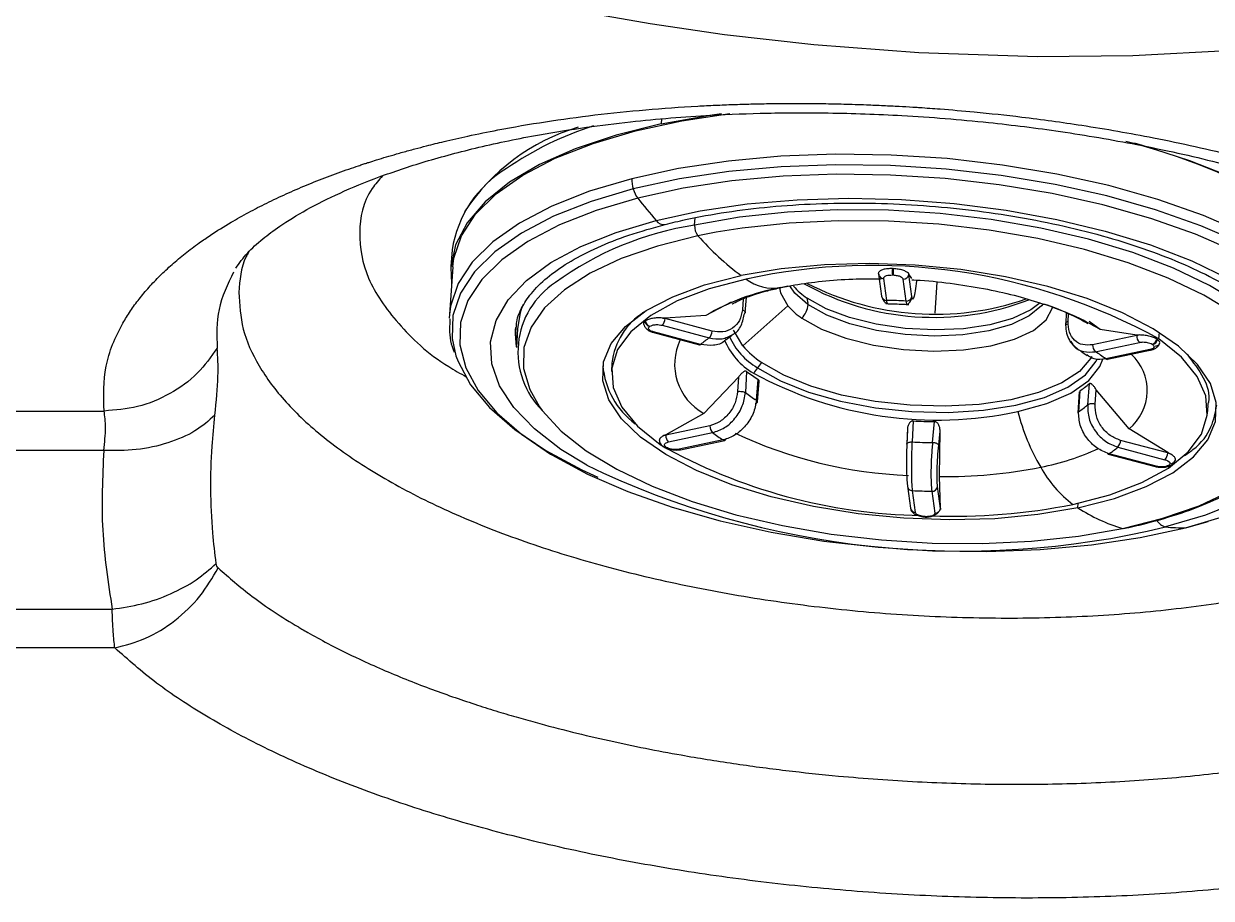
# Model space of a CAD drawing. Extents: x 943 to 1030, y 781 to 934.
# Drawn here: x 986.747 to 989.294, y 876.681 to 878.555 of the extents above; entities that cross this region are included whole.
import ezdxf

# ---------------------------------------------------------------- set-up
doc = ezdxf.new("R2010")
doc.units = 0
doc.header["$MEASUREMENT"] = 0
doc.layers.add('1', color=4, linetype='Continuous')

# ---------------------------------------------------------------- blocks, each defined once
blk = doc.blocks.new('AIRA')
at = {"layer": '1', "color": 3, "linetype": 'Continuous', "lineweight": 25}
for p, q in [((44.9373, 75.1858), (44.9366, 75.1751)), ((45.0086, 74.958), (45.0095, 74.9735)), ((45.0549, 74.9428), (45.0157, 74.9351)), ((44.4885, 74.9048), (44.486, 74.869)), ((44.49, 74.8687), (44.4827, 74.7662)), ((45.4032, 74.8545), (45.4034, 74.857)), ((45.4327, 74.8647), (45.4347, 74.8647)), ((45.4032, 74.8528), (45.4096, 74.8059)), ((45.4205, 74.7967), (45.4142, 74.8437)), ((45.4327, 74.8511), (45.4347, 74.8511)), ((45.4554, 74.8422), (45.4618, 74.7952)), ((45.468, 74.8529), (45.467, 74.8548)), ((45.467, 74.8548), (45.4679, 74.8522)), ((45.4679, 74.8522), (45.468, 74.8529)), ((45.4743, 74.8053), (45.4679, 74.8522)), ((45.4747, 74.8436), (45.468, 74.8529)), ((45.5247, 74.7692), (45.5288, 74.836)), ((45.2086, 74.8271), (45.1925, 74.8239)), ((45.1942, 74.8242), (45.209, 74.8271)), ((45.0869, 74.7928), (45.0328, 74.7642)), ((45.113, 74.8001), (45.111, 74.7762)), ((45.2083, 74.7852), (45.1119, 74.699)), ((45.1172, 74.7709), (45.1199, 74.8028)), ((44.4827, 74.7662), (44.4824, 74.7587)), ((44.6344, 74.7703), (44.6286, 74.7362)), ((44.9453, 74.7584), (44.9396, 74.7589)), ((44.9396, 74.7589), (44.9452, 74.7577)), ((44.9452, 74.7577), (44.9453, 74.7584)), ((45.0461, 74.7307), (44.9452, 74.7577)), ((45.0328, 74.7642), (44.9453, 74.7584)), ((45.8057, 74.7703), (45.8045, 74.7474)), ((45.8096, 74.7513), (45.8105, 74.7681)), ((44.6245, 74.7339), (44.6249, 74.7385)), ((44.6286, 74.7362), (44.6265, 74.6958)), ((44.9021, 74.752), (44.9031, 74.7527)), ((44.9119, 74.7404), (44.9128, 74.7411)), ((45.0215, 74.7021), (44.9206, 74.729)), ((44.9392, 74.7432), (45.0401, 74.7162)), ((45.8786, 74.734), (45.8547, 74.7511)), ((45.9568, 74.7223), (45.8786, 74.734)), ((44.9183, 74.7284), (45.0192, 74.7014)), ((45.9568, 74.7216), (45.8622, 74.7016)), ((45.8679, 74.6867), (45.9625, 74.7067)), ((45.9621, 74.7225), (45.9568, 74.7223)), ((45.9568, 74.7216), (45.9621, 74.7225)), ((45.9568, 74.7223), (45.9568, 74.7216)), ((46, 74.7136), (46.0011, 74.7128)), ((46.0044, 74.7139), (46.0055, 74.7277)), ((45.8223, 74.6992), (45.8308, 74.6922)), ((45.9851, 74.6911), (45.8906, 74.6711)), ((45.8938, 74.6703), (45.9883, 74.6903)), ((45.9897, 74.7028), (45.9908, 74.702)), ((44.8311, 74.662), (44.8301, 74.6442)), ((45.1025, 74.6322), (45.0282, 74.5541)), ((45.1025, 74.6322), (45.1008, 74.6013)), ((45.12, 74.6445), (45.1174, 74.599)), ((45.1413, 74.5826), (45.1452, 74.6271)), ((45.1433, 74.579), (45.1472, 74.6232)), ((45.8345, 74.6025), (45.8319, 74.5579)), ((45.8516, 74.5728), (45.8553, 74.6183)), ((45.8676, 74.574), (45.8701, 74.6048)), ((45.9405, 74.5216), (45.8701, 74.6048)), ((45.8331, 74.6007), (45.8306, 74.5556)), ((43.3996, 74.5595), (43.742, 74.5595)), ((45.0282, 74.5541), (44.9469, 74.5087)), ((46.1085, 74.5534), (46.1101, 74.5713)), ((45.0414, 74.528), (44.9469, 74.508)), ((45.4773, 74.5383), (45.4754, 74.4933)), ((45.5189, 74.4917), (45.5234, 74.5367)), ((44.9469, 74.5087), (44.9422, 74.5067)), ((44.9422, 74.5067), (44.9469, 74.508)), ((44.9469, 74.508), (44.9469, 74.5087)), ((44.9526, 74.4931), (45.0471, 74.5131)), ((45.465, 74.5191), (45.4637, 74.4885)), ((45.4653, 74.5231), (45.4639, 74.4893)), ((45.532, 74.4861), (45.535, 74.5166)), ((45.5335, 74.4191), (45.535, 74.5166)), ((46.0233, 74.4703), (45.9405, 74.5216)), ((43.7412, 74.4746), (43.4004, 74.4746)), ((44.941, 74.4832), (44.9421, 74.4824)), ((44.948, 74.4814), (44.9469, 74.4822)), ((45.0698, 74.4975), (44.9752, 74.4775)), ((44.9784, 74.4766), (45.073, 74.4966)), ((45.9162, 74.4821), (46.0171, 74.4551)), ((46.0232, 74.4696), (45.9223, 74.4966)), ((45.8953, 74.4673), (45.9962, 74.4403)), ((45.9985, 74.441), (45.8976, 74.4679)), ((46.0233, 74.4703), (46.0232, 74.4696)), ((46.0232, 74.4696), (46.0283, 74.468)), ((46.0283, 74.468), (46.0233, 74.4703)), ((46.0304, 74.4464), (46.0359, 74.449)), ((46.0258, 74.4437), (46.0249, 74.443)), ((46.0328, 74.4444), (46.0337, 74.445)), ((45.465, 74.3981), (45.4713, 74.3511)), ((45.5361, 74.3512), (45.5335, 74.4191)), ((45.4823, 74.342), (45.4759, 74.3889)), ((45.5172, 74.3875), (45.5235, 74.3405)), ((45.536, 74.3505), (45.5297, 74.3975)), ((45.5358, 74.3481), (45.5361, 74.3512)), ((45.536, 74.3505), (45.5358, 74.3481)), ((45.5361, 74.3512), (45.536, 74.3505)), ((45.8307, 74.3521), (45.8314, 74.3618)), ((45.505, 74.333), (45.503, 74.3331)), ((45.5033, 74.332), (45.5054, 74.332)), ((46.0643, 74.3097), (46.11, 74.3223)), ((43.3823, 74.1347), (43.7593, 74.1347)), ((43.765, 74.0516), (43.3766, 74.0516))]:
    blk.add_line(p, q, dxfattribs=at)
at = {"layer": '1', "color": 3, "linetype": 'Continuous', "lineweight": 25, "flags": 128}
for points in [[(46.5901, 75.3897), (46.3791, 75.3545), (46.1637, 75.3323), (45.9487, 75.3211), (45.7437, 75.3191), (45.4897, 75.3274), (45.2644, 75.3444), (45.0728, 75.366), (44.913, 75.3894), (44.7858, 75.4118)], [(44.49, 74.8687), (44.4923, 74.8871), (44.5085, 74.9353), (44.5388, 74.9814), (44.5829, 75.0249), (44.6402, 75.0651), (44.7097, 75.1014), (44.7906, 75.1332), (44.8815, 75.1602), (44.9813, 75.1819), (45.0843, 75.1975)], [(44.9366, 75.1751), (45.0412, 75.1936), (45.066, 75.197)], [(44.9366, 75.1751), (44.84, 75.151), (44.7527, 75.1218), (44.6761, 75.0879), (44.6113, 75.0498), (44.5592, 75.008), (44.5206, 74.9632), (44.496, 74.9159), (44.4859, 74.8669), (44.4873, 74.8327)], [(45.9511, 75.1346), (45.9684, 75.1297), (46.07, 75.0969), (46.1631, 75.0598), (46.2462, 75.0189), (46.3182, 74.9748), (46.378, 74.9281), (46.4248, 74.8794), (46.4579, 74.8297), (46.4767, 74.7794), (46.4811, 74.7294), (46.4746, 74.6916)], [(46.2672, 74.8975), (46.1889, 74.9397), (46.1001, 74.9783), (46.0023, 75.0128), (45.8968, 75.0426), (45.7852, 75.0674), (45.6691, 75.0868), (45.5501, 75.1005), (45.4301, 75.1083), (45.3108, 75.11), (45.1938, 75.1057), (45.081, 75.0954), (44.974, 75.0793), (44.8742, 75.0576)], [(46.4491, 74.5519), (46.4596, 74.5875), (46.4612, 74.6366), (46.4485, 74.6863), (46.4216, 74.7358), (46.3809, 74.7845), (46.3269, 74.8316), (46.2606, 74.8764), (46.1828, 74.9183), (46.0946, 74.9566), (45.9974, 74.9909), (45.8926, 75.0206), (45.7818, 75.0452), (45.6664, 75.0644), (45.5482, 75.078), (45.429, 75.0857), (45.3104, 75.0875), (45.1943, 75.0832), (45.0822, 75.073), (44.9759, 75.057), (44.8768, 75.0355)], [(46.0614, 74.3093), (46.1502, 74.3356)], [(46.1693, 74.9008), (46.0827, 74.9385), (45.9873, 74.9721), (45.8843, 75.0013), (45.7754, 75.0255), (45.6621, 75.0444), (45.546, 75.0577), (45.4289, 75.0653), (45.3124, 75.067), (45.1983, 75.0628), (45.0882, 75.0528), (44.9838, 75.0371), (44.8865, 75.0159)], [(44.8742, 75.0576), (44.7833, 75.0307), (44.7025, 74.9988), (44.6329, 74.9625), (44.5756, 74.9223), (44.5315, 74.8788), (44.5012, 74.8327), (44.485, 74.7845), (44.4827, 74.7662)], [(44.8768, 75.0355), (44.7865, 75.0087), (44.7062, 74.977), (44.6371, 74.941), (44.5802, 74.901), (44.5363, 74.8578), (44.5062, 74.812), (44.4902, 74.7641), (44.4885, 74.715), (44.4966, 74.678)], [(44.8865, 75.0159), (44.7977, 74.9896), (44.7188, 74.9585), (44.651, 74.9231), (44.5951, 74.8839), (44.552, 74.8414), (44.5224, 74.7964), (44.5067, 74.7494), (44.505, 74.7011), (44.5175, 74.6523), (44.544, 74.6036), (44.584, 74.5558), (44.637, 74.5096), (44.6994, 74.4672)], [(44.9259, 74.9681), (45.0202, 74.9885), (45.1216, 75.0033), (45.2285, 75.0125), (45.3393, 75.0157), (45.4522, 75.0131), (45.5654, 75.0045), (45.6771, 74.9902), (45.7856, 74.9703), (45.8891, 74.9452), (45.9861, 74.9154), (46.075, 74.8811), (46.1543, 74.8431)], [(46.18, 74.3669), (46.1043, 74.3365), (46.0187, 74.311)], [(46.25, 74.7299), (46.2341, 74.7452), (46.1797, 74.7882), (46.1131, 74.8286), (46.0356, 74.8658), (45.9484, 74.899), (45.8531, 74.9279), (45.7513, 74.9517), (45.6447, 74.9702), (45.5351, 74.9831), (45.4244, 74.99), (45.3146, 74.9909), (45.2075, 74.9858), (45.1049, 74.9748), (45.0086, 74.958)], [(44.7771, 74.4432), (44.7216, 74.4773), (44.6649, 74.5211), (44.6208, 74.5668), (44.5902, 74.6136), (44.5735, 74.6609), (44.571, 74.7078), (44.5827, 74.7536), (44.6084, 74.7976), (44.6477, 74.8392), (44.7001, 74.8776), (44.7646, 74.9122), (44.8403, 74.9425), (44.9259, 74.9681)], [(46.2123, 74.7324), (46.1658, 74.7684), (46.1004, 74.8081), (46.0243, 74.8446), (45.9387, 74.8773), (45.8451, 74.9056), (45.745, 74.929), (45.6403, 74.9472), (45.5327, 74.9598), (45.4241, 74.9666), (45.3162, 74.9675), (45.211, 74.9625), (45.1103, 74.9516), (45.0549, 74.9428)], [(45.0157, 74.9351), (44.9289, 74.9132), (44.8513, 74.8864), (44.7844, 74.855), (44.7292, 74.8196), (44.6867, 74.7808), (44.6577, 74.7393), (44.6425, 74.6958), (44.6415, 74.6509), (44.6548, 74.6056), (44.6759, 74.5688)], [(45.8307, 74.3521), (45.9088, 74.3722), (45.9772, 74.3975), (46.0341, 74.4273), (46.0785, 74.461), (46.1093, 74.4978), (46.1257, 74.537), (46.1275, 74.5775), (46.1147, 74.6186), (46.0874, 74.6593), (46.0463, 74.6987), (45.9923, 74.7359), (45.9266, 74.7701), (45.8507, 74.8005), (45.7663, 74.8265), (45.6753, 74.8474), (45.5797, 74.8628), (45.4816, 74.8724), (45.3832, 74.8759), (45.2868, 74.8732), (45.1945, 74.8645), (45.1083, 74.8499)], [(45.8307, 74.3521), (45.7445, 74.3375), (45.6522, 74.3287), (45.5557, 74.3261), (45.4574, 74.3296), (45.3593, 74.3392), (45.2637, 74.3546), (45.1726, 74.3755), (45.0882, 74.4015), (45.0124, 74.4319), (44.9467, 74.4661), (44.8927, 74.5033), (44.8516, 74.5427), (44.8243, 74.5834), (44.8114, 74.6244), (44.8132, 74.665), (44.8297, 74.7041), (44.8605, 74.741), (44.9048, 74.7747), (44.9618, 74.8045), (45.0301, 74.8297), (45.1083, 74.8499)], [(45.119, 74.8423), (45.0396, 74.8216), (44.9709, 74.7955), (44.9144, 74.7646), (44.8715, 74.7296), (44.8434, 74.6915), (44.8307, 74.6512), (44.8338, 74.6096), (44.8525, 74.5678), (44.8863, 74.5268), (44.9346, 74.4876)], [(45.1909, 74.8238), (45.193, 74.8125), (45.2083, 74.7852)], [(45.2517, 74.7875), (45.2234, 74.8123), (45.2127, 74.828)], [(45.2388, 74.7583), (45.2806, 74.735), (45.3326, 74.7155), (45.3922, 74.7006), (45.4563, 74.6913), (45.5219, 74.6879), (45.5856, 74.6905), (45.6442, 74.6992), (45.6949, 74.7134), (45.7351, 74.7324), (45.7627, 74.7553), (45.7765, 74.781), (45.7768, 74.7825)], [(45.7495, 74.7914), (45.7295, 74.7762), (45.6907, 74.7579), (45.6417, 74.7441), (45.5851, 74.7358), (45.5236, 74.7332), (45.4602, 74.7365), (45.3982, 74.7455), (45.3407, 74.7599), (45.2904, 74.7787), (45.25, 74.8013)], [(45.7558, 74.7894), (45.7526, 74.7853), (45.7264, 74.7632), (45.6882, 74.7449), (45.6399, 74.7312), (45.5839, 74.7228), (45.5229, 74.7202), (45.4602, 74.7234), (45.3987, 74.7323), (45.3416, 74.7465), (45.2918, 74.7652), (45.2517, 74.7875)], [(44.6265, 74.6972), (44.6241, 74.7251), (44.6245, 74.7339)], [(44.6249, 74.7392), (44.6246, 74.7255), (44.6268, 74.703)], [(45.1119, 74.699), (45.0931, 74.7304), (45.0923, 74.7327)], [(45.9262, 74.3077), (46.013, 74.3295), (46.0905, 74.3564), (46.1575, 74.3878), (46.2126, 74.4232), (46.2551, 74.462), (46.2842, 74.5035), (46.2993, 74.547), (46.3003, 74.5918), (46.2871, 74.6371), (46.2599, 74.6822), (46.2193, 74.7262), (46.2123, 74.7324)], [(44.9177, 74.7286), (44.9178, 74.7286), (44.9183, 74.7284)], [(45.8199, 74.3593), (45.8993, 74.3799), (45.9681, 74.4061), (46.0246, 74.437), (46.0674, 74.4719), (46.0955, 74.51), (46.1082, 74.5504), (46.1052, 74.592), (46.0865, 74.6338), (46.0526, 74.6748), (46.0044, 74.7139)], [(44.4966, 74.678), (44.5012, 74.6653), (44.5282, 74.6158), (44.5689, 74.5671), (44.6228, 74.52), (44.6892, 74.4752), (44.767, 74.4333), (44.8009, 74.4176)], [(45.1433, 74.6523), (45.1925, 74.6242), (45.2527, 74.5999), (45.3216, 74.5803), (45.3965, 74.5662), (45.4745, 74.5581), (45.5527, 74.5564), (45.628, 74.5611), (45.6976, 74.572), (45.7587, 74.5887), (45.809, 74.6106), (45.8467, 74.6368), (45.8701, 74.6664), (45.8722, 74.6705)], [(45.8608, 74.6766), (45.8585, 74.6726), (45.8339, 74.6445), (45.796, 74.6197), (45.7463, 74.5992), (45.6865, 74.5836), (45.6189, 74.5737), (45.546, 74.5696), (45.4706, 74.5717), (45.3956, 74.5798), (45.3236, 74.5936), (45.2575, 74.6126), (45.1997, 74.6362), (45.1523, 74.6633)], [(45.7017, 74.5585), (45.7641, 74.5756), (45.8156, 74.5979), (45.854, 74.6247), (45.878, 74.6549), (45.8841, 74.6706)], [(44.6759, 74.5688), (44.6819, 74.5606), (44.7226, 74.5166), (44.7761, 74.4744), (44.8415, 74.4347), (44.9176, 74.3982), (45.0032, 74.3655), (45.0968, 74.3372), (45.1968, 74.3138), (45.3015, 74.2956), (45.4091, 74.283), (45.5178, 74.2762), (45.6256, 74.2753), (45.7308, 74.2803), (45.8316, 74.2912), (45.9262, 74.3077)], [(44.6994, 74.4672), (44.7021, 74.4656), (44.7786, 74.4244), (44.8652, 74.3867), (44.9606, 74.3531), (45.0636, 74.3239), (45.1725, 74.2997), (45.2858, 74.2808), (45.4019, 74.2675), (45.519, 74.2599), (45.6355, 74.2582), (45.7496, 74.2624), (45.8596, 74.2724), (45.9641, 74.2881), (46.0614, 74.3093)], [(45.505, 74.333), (45.5051, 74.3323), (45.5053, 74.332), (45.5054, 74.332), (45.5055, 74.3321)]]:
    blk.add_lwpolyline(points, dxfattribs=at)
at = {"layer": '1', "color": 3, "linetype": 'Continuous', "lineweight": 25}
for centre, radius, start, end in [((44.8851, 74.7439), 0.4424, 106.6109, 146.7965), ((45.0083, 74.4923), 0.7123, 107.689, 124.4592), ((45.5992, 73.8168), 1.3624, 60.2879, 75.7894), ((44.7332, 74.8678), 0.2474, 121.1338, 171.4004), ((44.9381, 75.0538), 0.064, 176.5428, 196.6443), ((44.9342, 75.0516), 0.0596, 195.7189, 216.804), ((45.6332, 75.5925), 0.9435, 217.6751, 221.4412), ((45.1133, 74.28), 0.686, 98.7812, 126.0104), ((44.9425, 74.9794), 0.0201, 214.3654, 278.4112), ((45.0417, 74.9557), 0.0332, 176.1625, 218.3552), ((45.4903, 75.3581), 0.6358, 221.7011, 233.0596), ((45.3906, 73.5982), 1.2734, 61.1872, 102.3158), ((45.5257, 74.8581), 0.0933, 175.9434, 184.3054), ((45.5277, 74.8581), 0.0933, 175.9434, 184.3054), ((44.8073, 74.6863), 0.1777, 123.2347, 225.3543), ((45.1782, 74.9229), 0.1001, 233.7205, 278.1853), ((45.5214, 75.3319), 0.5716, 240.9438, 290.9421), ((45.5239, 75.3673), 0.6003, 242.859, 289.0421), ((45.414, 74.8545), 0.0109, 179.983, 270.7666), ((45.4563, 74.854), 0.0118, 266.0251, 351.4846), ((45.2807, 74.3447), 0.4873, 100.4304, 120.5808), ((45.3313, 74.9228), 0.1462, 220.8093, 236.2334), ((45.4205, 74.8077), 0.011, 189.6897, 270.4921), ((45.4626, 74.807), 0.0118, 266.025, 351.4866), ((44.7862, 74.725), 0.1583, 156.5668, 163.4018), ((45.3229, 74.8841), 0.1513, 220.8093, 236.2334), ((45.2024, 74.792), 0.0496, 317.1956, 354.7727), ((45.2183, 74.7903), 0.0335, 355.2549, 19.1444), ((45.399, 73.6114), 1.1855, 86.9611, 88.9566), ((45.5648, 74.2009), 0.6186, 59.5181, 71.8763), ((44.9792, 74.6453), 0.149, 122.1522, 173.5618), ((44.9226, 74.7586), 0.0226, 317.0053, 357.6739), ((44.9157, 74.7536), 0.0137, 186.595, 253.5774), ((44.9167, 74.7543), 0.0137, 186.595, 253.5774), ((44.9188, 74.7309), 0.00258, 258.8731, 313.8444), ((45.0235, 74.7316), 0.0226, 317.0054, 357.6746), ((45.0861, 74.6597), 0.1204, 153.9937, 241.2531), ((45.1607, 74.5381), 0.2152, 124.1052, 130.3324), ((45.2077, 74.767), 0.1458, 202.0438, 240.1601), ((45.216, 74.7779), 0.1451, 203.7389, 239.9232), ((45.9748, 74.72), 0.0181, 174.871, 227.0744), ((45.9858, 74.7167), 0.0145, 285.3074, 347.5105), ((45.987, 74.716), 0.0145, 285.3074, 347.5105), ((45.0197, 74.7039), 0.00258, 258.8729, 313.8446), ((45.2642, 74.8305), 0.2012, 220.8093, 236.2334), ((45.8803, 74.7), 0.0181, 174.8701, 227.0743), ((45.6805, 74.3905), 0.3506, 53.1807, 57.6774), ((45.8741, 74.6034), 0.1053, 309.074, 47.5786), ((45.9875, 74.694), 0.0038, 230.2641, 293.0143), ((44.984, 74.6711), 0.1729, 184.776, 233.4084), ((45.2693, 74.5571), 0.1579, 142.9318, 148.1019), ((45.2681, 74.558), 0.1565, 137.7362, 142.9384), ((45.8931, 74.6743), 0.00408, 231.7824, 279.6759), ((45.2994, 74.8779), 0.2944, 232.4424, 238.4157), ((45.5291, 75.3628), 0.8227, 241.393, 282.11), ((45.7358, 74.7539), 0.1807, 303.0831, 311.3546), ((45.2962, 74.8329), 0.2944, 232.6056, 238.2525), ((46.1643, 74.6792), 0.4782, 194.6285, 210.144), ((45.7327, 74.709), 0.1807, 303.3089, 311.1284), ((45.0595, 74.5263), 0.0181, 174.87, 227.0743), ((45.5358, 75.5321), 0.9955, 266.6336, 269.2841), ((44.9649, 74.5063), 0.0181, 174.871, 227.0744), ((45.2572, 74.7937), 0.3506, 233.1807, 237.6774), ((45.0713, 74.5015), 0.0052, 289.1175, 344.9934), ((45.5047, 75.3852), 0.9645, 244.896, 267.7639), ((45.5129, 75.5096), 1.1743, 240.4979, 269.0642), ((44.9451, 74.4894), 0.00744, 233.0645, 284.0984), ((44.9462, 74.4887), 0.00755, 236.8081, 283.8143), ((44.9778, 74.4807), 0.00408, 231.7825, 279.6758), ((45.0723, 74.5007), 0.00408, 231.7824, 279.6759), ((45.5326, 75.4872), 0.9956, 266.706, 269.2116), ((45.6417, 74.9891), 0.5607, 281.2279, 294.5346), ((45.777, 74.6461), 0.2152, 304.1052, 310.3324), ((45.8997, 74.4975), 0.0226, 317.0054, 357.6745), ((45.896, 74.47), 0.00259, 184.1393, 308.8795), ((46.0006, 74.4705), 0.0226, 317.0053, 357.6739), ((46.0285, 74.4519), 0.0086, 252.078, 345.4483), ((45.5833, 76.1183), 1.8591, 244.2993, 283.5425), ((45.549, 75.4402), 1.0212, 269.1334, 281.3994), ((45.9799, 74.5675), 0.2626, 209.2683, 232.4674), ((45.9967, 74.4428), 0.00258, 258.8731, 313.8444), ((46.0275, 74.4517), 0.00909, 253.3909, 304.9123), ((45.4757, 74.3998), 0.0109, 179.9809, 270.7667), ((45.5387, 75.5728), 1.1855, 266.9611, 268.9566), ((45.518, 74.3992), 0.0118, 266.025, 351.4865), ((45.4822, 74.353), 0.011, 189.6898, 270.4921), ((45.5615, 75.6637), 1.3298, 268.0227, 281.2038), ((45.5243, 74.3523), 0.0118, 266.0251, 351.4846), ((46.0345, 74.6654), 0.3738, 236.9618, 253.1574), ((45.5042, 74.3329), 0.00121, 170.2253, 225.4121), ((46.0254, 74.3395), 0.0293, 208.7826, 256.6207), ((46.0521, 74.6198), 0.3106, 263.8262, 271.7273)]:
    blk.add_arc(centre, radius, start, end, dxfattribs=at)
for points, knots in [([(43.742, 74.5595), (43.7412, 74.5916), (43.7397, 74.6556), (43.769, 74.7267), (43.7981, 74.774), (43.8168, 74.7997), (43.8379, 74.8249), (43.8614, 74.8496), (43.8872, 74.8737), (43.9154, 74.8971), (43.9431, 74.918), (43.9757, 74.9405), (44.0108, 74.9624), (44.0514, 74.9853), (44.0908, 75.0056), (44.1321, 75.0251), (44.1755, 75.0438), (44.2204, 75.0616), (44.2582, 75.0753), (44.284, 75.0841), (44.2954, 75.0879), (44.301, 75.0897), (44.3034, 75.0905), (44.3045, 75.0908), (44.3047, 75.0909), (44.3051, 75.091), (44.3069, 75.0916), (44.3141, 75.0939), (44.3349, 75.1005), (44.3633, 75.109), (44.391, 75.1167), (44.4124, 75.1225), (44.4375, 75.1291), (44.4751, 75.1384), (44.5258, 75.1499), (44.6307, 75.1713), (44.7926, 75.1963), (44.9525, 75.2101), (45.053, 75.2151), (45.0911, 75.2167), (45.1292, 75.2178), (45.1675, 75.2186), (45.2059, 75.219), (45.2355, 75.219), (45.2618, 75.2188), (45.2897, 75.2185), (45.3299, 75.2177), (45.373, 75.2163), (45.4126, 75.2146), (45.4458, 75.2129), (45.4667, 75.2117), (45.4765, 75.2111), (45.4765, 75.2111), (45.4765, 75.2111), (45.4766, 75.2111), (45.4769, 75.2111), (45.4781, 75.211), (45.4829, 75.2107), (45.5021, 75.2095), (45.5448, 75.2064), (45.618, 75.2001), (45.7197, 75.1892), (45.8487, 75.1715), (46.0032, 75.1443), (46.1814, 75.1052), (46.3005, 75.0696), (46.3645, 75.0505)], [0, 0, 0, 0, 0.0624781, 0.1245811, 0.142452, 0.160401, 0.1783604, 0.1962656, 0.2141002, 0.2318898, 0.2496615, 0.2627777, 0.2855265, 0.3035513, 0.3211843, 0.3391083, 0.3569842, 0.374794, 0.3922231, 0.3998878, 0.4032602, 0.4047441, 0.40591, 0.4059138, 0.4059478, 0.4060459, 0.4064229, 0.4079004, 0.4137507, 0.4288161, 0.4378138, 0.4422388, 0.4506462, 0.463057, 0.4794722, 0.4998363, 0.5621268, 0.6245685, 0.6350457, 0.6455059, 0.6559479, 0.6663705, 0.6767724, 0.6871522, 0.6904139, 0.6980338, 0.709758, 0.7228382, 0.7327127, 0.7415938, 0.7494813, 0.7494814, 0.7494826, 0.7494858, 0.7494979, 0.7495449, 0.7497304, 0.7504672, 0.7534056, 0.7651666, 0.7848143, 0.8122842, 0.8473644, 0.8901329, 0.9409753, 1, 1, 1, 1]), ([(44.0246, 74.8658), (44.0321, 74.8765), (44.0458, 74.8962), (44.0787, 74.9264), (44.1196, 74.9573), (44.1748, 74.9914), (44.2461, 75.0271), (44.3311, 75.062), (44.4306, 75.0953), (44.5455, 75.126), (44.6628, 75.1503), (44.7724, 75.1678), (44.8669, 75.1796), (44.9564, 75.188), (45.0542, 75.1946), (45.1669, 75.1989), (45.3037, 75.1993), (45.4625, 75.1937), (45.6294, 75.1803), (45.7982, 75.1591), (45.9631, 75.1309), (46.137, 75.0928), (46.2489, 75.0594), (46.3071, 75.0421)], [0, 0, 0, 0, 0.054474, 0.10052, 0.137929, 0.184181, 0.230658, 0.277372, 0.325663, 0.376358, 0.428638, 0.467087, 0.501796, 0.532879, 0.562953, 0.604231, 0.648113, 0.700674, 0.762469, 0.814434, 0.871038, 0.932875, 1, 1, 1, 1]), ([(44.3392, 75.0636), (44.3314, 75.0547), (44.2981, 75.0167), (44.2847, 74.9421), (44.3008, 74.844), (44.3686, 74.7469), (44.4433, 74.6751), (44.5059, 74.64), (44.5188, 74.6328)], [0, 0, 0, 0, 0.0673154, 0.2863248, 0.5053343, 0.7243437, 0.9433532, 1, 1, 1, 1]), ([(44.9455, 74.9595), (44.9599, 74.963), (45.0015, 74.9732), (45.076, 74.9866), (45.17, 74.9981), (45.2686, 75.0046), (45.3704, 75.0061), (45.4737, 75.0024), (45.577, 74.9938), (45.6789, 74.9801), (45.7777, 74.9618), (45.872, 74.9391), (45.9604, 74.9123), (46.0415, 74.882), (46.114, 74.8487), (46.177, 74.813), (46.2294, 74.7759), (46.2706, 74.7381), (46.3004, 74.7007), (46.3185, 74.6645), (46.3264, 74.6346), (46.3242, 74.6168), (46.3233, 74.6098)], [0, 0, 0, 0, 0.027484, 0.079638, 0.131938, 0.184362, 0.236873, 0.289437, 0.342026, 0.394612, 0.447163, 0.499649, 0.552039, 0.604292, 0.656363, 0.708198, 0.759755, 0.811035, 0.862196, 0.913552, 0.966143, 1, 1, 1, 1]), ([(44.6261, 74.7374), (44.6262, 74.7419), (44.6267, 74.7574), (44.6379, 74.7831), (44.6605, 74.8164), (44.6952, 74.8494), (44.7419, 74.8814), (44.7992, 74.9108), (44.8664, 74.9375), (44.9188, 74.9521), (44.9455, 74.9595)], [0, 0, 0, 0, 0.056954, 0.193536, 0.322947, 0.46034, 0.594535, 0.72816, 0.861994, 1, 1, 1, 1]), ([(44.0521, 74.9005), (44.0503, 74.8972), (44.0347, 74.8694), (44.0329, 74.8399), (44.0313, 74.8139)], [0, 0, 0, 0, 0.115754, 1, 1, 1, 1]), ([(44.0198, 74.8575), (44.0071, 74.8309), (43.9817, 74.7777), (43.9836, 74.7222), (43.9845, 74.6945)], [0, 0, 0, 0, 0.498647, 1, 1, 1, 1]), ([(45.4327, 74.8647), (45.4291, 74.8647), (45.422, 74.8647), (45.4129, 74.8629), (45.406, 74.8602), (45.4043, 74.8581), (45.4034, 74.857)], [0, 0, 0, 0, 0.247675, 0.501043, 0.753791, 1, 1, 1, 1]), ([(45.467, 74.8548), (45.4657, 74.8559), (45.4631, 74.8581), (45.4553, 74.8614), (45.4455, 74.8638), (45.4383, 74.8644), (45.4347, 74.8647)], [0, 0, 0, 0, 0.24664, 0.499524, 0.752684, 1, 1, 1, 1]), ([(45.209, 74.8271), (45.2137, 74.828), (45.236, 74.8323), (45.2819, 74.8382), (45.3444, 74.8431), (45.3882, 74.8431), (45.4086, 74.8431)], [0, 0, 0, 0, 0.083154, 0.396516, 0.718107, 1, 1, 1, 1]), ([(45.4142, 74.8437), (45.4144, 74.8449), (45.4148, 74.8472), (45.4197, 74.8497), (45.4259, 74.8511), (45.4304, 74.8511), (45.4327, 74.8511)], [0, 0, 0, 0, 0.279486, 0.559002, 0.779415, 1, 1, 1, 1]), ([(45.4347, 74.8511), (45.4376, 74.8508), (45.4434, 74.8503), (45.4502, 74.8479), (45.4544, 74.845), (45.4551, 74.8431), (45.4554, 74.8422)], [0, 0, 0, 0, 0.279658, 0.559227, 0.779582, 1, 1, 1, 1]), ([(45.4842, 74.8382), (45.4833, 74.8307), (45.4816, 74.8156), (45.4787, 74.8019), (45.4761, 74.7971), (45.4749, 74.8026), (45.4743, 74.8053)], [0, 0, 0, 0, 0.249817, 0.500222, 0.750496, 1, 1, 1, 1]), ([(45.4746, 74.8406), (45.4805, 74.8404), (45.5111, 74.8391), (45.5662, 74.8326), (45.6368, 74.8211), (45.7021, 74.8063), (45.7391, 74.7945), (45.7572, 74.7888)], [0, 0, 0, 0, 0.057835, 0.298671, 0.538613, 0.775487, 1, 1, 1, 1]), ([(44.0313, 74.8139), (44.0327, 74.7877), (44.0354, 74.7354), (44.0707, 74.6563), (44.1284, 74.5783), (44.2095, 74.5027), (44.3123, 74.4309), (44.435, 74.3639), (44.5755, 74.303), (44.7315, 74.2492), (44.9002, 74.2035), (45.0788, 74.1666), (45.2642, 74.1391), (45.4533, 74.1215), (45.6427, 74.1142), (45.8294, 74.1172), (46.01, 74.1305), (46.1815, 74.1539), (46.3409, 74.1869), (46.4855, 74.229), (46.613, 74.2796), (46.7208, 74.3376), (46.8079, 74.4021), (46.8705, 74.4722), (46.9055, 74.5293), (46.9112, 74.5635), (46.9126, 74.5719)], [0, 0, 0, 0, 0.04287, 0.085741, 0.128611, 0.171481, 0.214352, 0.257222, 0.300092, 0.342963, 0.385833, 0.428703, 0.471574, 0.514444, 0.557314, 0.600185, 0.643055, 0.685926, 0.728796, 0.771666, 0.814537, 0.857407, 0.900277, 0.943148, 0.986018, 1, 1, 1, 1]), ([(45.0891, 74.7887), (45.0893, 74.7889), (45.0906, 74.7898), (45.1033, 74.7966), (45.1281, 74.8066), (45.1598, 74.8165), (45.1843, 74.822), (45.1942, 74.8242)], [0, 0, 0, 0, 0.0569538, 0.2989776, 0.5519631, 0.8199485, 1, 1, 1, 1]), ([(45.4106, 74.8028), (45.4112, 74.801), (45.4126, 74.7973), (45.4156, 74.7931), (45.4193, 74.7903), (45.4217, 74.7899), (45.4229, 74.7898)], [0, 0, 0, 0, 0.22954, 0.48561, 0.743271, 1, 1, 1, 1]), ([(45.419, 74.7897), (45.4317, 74.7894), (45.448, 74.789), (45.4643, 74.7881), (45.4679, 74.7879)], [0, 0, 0, 0, 0.779411, 1, 1, 1, 1]), ([(45.4229, 74.7901), (45.4228, 74.7899), (45.4219, 74.788), (45.4212, 74.7925), (45.4205, 74.7967)], [0, 0, 0, 0, 0.0830523, 1, 1, 1, 1]), ([(45.4618, 74.7952), (45.4624, 74.791), (45.4631, 74.7865), (45.464, 74.7884), (45.4641, 74.7886)], [0, 0, 0, 0, 0.926073, 1, 1, 1, 1]), ([(45.4638, 74.7883), (45.4655, 74.7889), (45.4688, 74.7901), (45.4731, 74.7968), (45.4751, 74.8033), (45.4755, 74.8045)], [0, 0, 0, 0, 0.454178, 0.903903, 1, 1, 1, 1]), ([(45.7572, 74.7888), (45.7578, 74.7886), (45.7769, 74.7829), (45.8063, 74.7704), (45.8378, 74.7557), (45.8487, 74.7489), (45.8519, 74.7469)], [0, 0, 0, 0, 0.013551, 0.430677, 0.831306, 1, 1, 1, 1]), ([(44.4838, 74.7572), (44.4834, 74.7499), (44.4817, 74.7259), (44.4858, 74.7015), (44.4931, 74.6855), (44.4931, 74.6855)], [0, 0, 0, 0, 0.306085, 0.999628, 1, 1, 1, 1]), ([(44.9396, 74.7589), (44.9361, 74.759), (44.9289, 74.7593), (44.9183, 74.7582), (44.9089, 74.7561), (44.905, 74.7538), (44.9031, 74.7527)], [0, 0, 0, 0, 0.246603, 0.499388, 0.752586, 1, 1, 1, 1]), ([(45.111, 74.7762), (45.1094, 74.7684), (45.1063, 74.7527), (45.0907, 74.7361), (45.0698, 74.7272), (45.054, 74.7295), (45.0461, 74.7307)], [0, 0, 0, 0, 0.249817, 0.500222, 0.750496, 1, 1, 1, 1]), ([(45.0902, 74.7235), (45.0906, 74.7237), (45.0989, 74.7269), (45.11, 74.7425), (45.114, 74.7605), (45.1159, 74.7694)], [0, 0, 0, 0, 0.020301, 0.510159, 1, 1, 1, 1]), ([(45.111, 74.7762), (45.1117, 74.776), (45.113, 74.7756), (45.1152, 74.7745), (45.117, 74.773), (45.1174, 74.7714), (45.1169, 74.7702), (45.1163, 74.7697), (45.1159, 74.7694)], [0, 0, 0, 0, 0.124722, 0.249344, 0.5, 0.750656, 0.875278, 1, 1, 1, 1]), ([(44.9021, 74.752), (44.9008, 74.7507), (44.8983, 74.7482), (44.8992, 74.7456), (44.8996, 74.7443)], [0, 0, 0, 0, 0.528183, 1, 1, 1, 1]), ([(44.8991, 74.7465), (44.8997, 74.7447), (44.9007, 74.741), (44.904, 74.7367), (44.9068, 74.7347), (44.9076, 74.7341)], [0, 0, 0, 0, 0.4205381, 0.8363109, 1, 1, 1, 1]), ([(44.9076, 74.7341), (44.9087, 74.7333), (44.9116, 74.7309), (44.9154, 74.7295), (44.9177, 74.7286)], [0, 0, 0, 0, 0.381756, 1, 1, 1, 1]), ([(44.9206, 74.729), (44.9182, 74.7299), (44.9133, 74.7315), (44.9099, 74.7348), (44.9094, 74.738), (44.9111, 74.7396), (44.9119, 74.7404)], [0, 0, 0, 0, 0.279486, 0.559002, 0.779415, 1, 1, 1, 1]), ([(44.9128, 74.7411), (44.9144, 74.742), (44.9177, 74.7438), (44.9253, 74.7448), (44.9328, 74.7446), (44.937, 74.7436), (44.9392, 74.7432)], [0, 0, 0, 0, 0.2796579, 0.5592269, 0.7795818, 1, 1, 1, 1]), ([(45.8055, 74.7497), (45.8051, 74.7493), (45.8043, 74.7485), (45.8042, 74.7472), (45.8049, 74.7459), (45.806, 74.7452), (45.8066, 74.7448)], [0, 0, 0, 0, 0.2594194, 0.5189434, 0.7684571, 1, 1, 1, 1]), ([(45.8043, 74.748), (45.8044, 74.7421), (45.8044, 74.7302), (45.8101, 74.7146), (45.8162, 74.7041), (45.8212, 74.7001), (45.8223, 74.6992)], [0, 0, 0, 0, 0.308618, 0.613389, 0.916986, 1, 1, 1, 1]), ([(45.8096, 74.7513), (45.8088, 74.7511), (45.8071, 74.7507), (45.8061, 74.75), (45.8055, 74.7497)], [0, 0, 0, 0, 0.481432, 1, 1, 1, 1]), ([(45.8622, 74.7016), (45.855, 74.701), (45.8404, 74.6997), (45.8227, 74.71), (45.8108, 74.7277), (45.81, 74.7434), (45.8096, 74.7513)], [0, 0, 0, 0, 0.249775, 0.50014, 0.75045, 1, 1, 1, 1]), ([(45.0763, 74.7139), (45.0751, 74.7125), (45.0685, 74.7045), (45.0489, 74.6984), (45.0306, 74.7008), (45.0215, 74.7021)], [0, 0, 0, 0, 0.098616, 0.549286, 1, 1, 1, 1]), ([(45.0401, 74.7162), (45.0494, 74.7147), (45.0678, 74.7117), (45.0829, 74.7196), (45.0902, 74.7235)], [0, 0, 0, 0, 0.510603, 1, 1, 1, 1]), ([(45.0763, 74.7126), (45.0798, 74.7155), (45.0842, 74.7192), (45.09, 74.7231), (45.0913, 74.724)], [0, 0, 0, 0, 0.779052, 1, 1, 1, 1]), ([(45.8153, 74.7099), (45.8176, 74.7056), (45.8237, 74.6941), (45.8426, 74.6847), (45.8595, 74.686), (45.8679, 74.6867)], [0, 0, 0, 0, 0.229327, 0.614644, 1, 1, 1, 1]), ([(46, 74.7136), (45.9977, 74.7149), (45.9932, 74.7175), (45.9832, 74.7203), (45.9724, 74.7221), (45.9655, 74.7223), (45.9621, 74.7225)], [0, 0, 0, 0, 0.247558, 0.500834, 0.753648, 1, 1, 1, 1]), ([(45.9625, 74.7067), (45.9651, 74.7071), (45.9703, 74.7078), (45.9786, 74.707), (45.9854, 74.7052), (45.9882, 74.7036), (45.9897, 74.7028)], [0, 0, 0, 0, 0.279486, 0.559002, 0.779415, 1, 1, 1, 1]), ([(45.9888, 74.6905), (45.9909, 74.6912), (45.9953, 74.6926), (46.0007, 74.6963), (46.0047, 74.7008), (46.0057, 74.7042), (46.0062, 74.7059)], [0, 0, 0, 0, 0.2405325, 0.4890549, 0.743466, 1, 1, 1, 1]), ([(45.997, 74.6984), (45.9992, 74.6991), (46.0037, 74.7004), (46.0065, 74.7042), (46.0061, 74.7086), (46.0027, 74.7114), (46.0011, 74.7128)], [0, 0, 0, 0, 0.246603, 0.499388, 0.752586, 1, 1, 1, 1]), ([(43.9845, 74.6945), (43.9713, 74.6757), (43.9443, 74.6374), (43.8845, 74.5945), (43.8155, 74.5657), (43.7662, 74.5615), (43.742, 74.5595)], [0, 0, 0, 0, 0.245425, 0.5, 0.754575, 1, 1, 1, 1]), ([(43.9798, 74.5506), (43.9827, 74.58), (43.9883, 74.6392), (43.9858, 74.676), (43.9845, 74.6945)], [0, 0, 0, 0, 0.497908, 1, 1, 1, 1]), ([(45.8282, 74.6935), (45.8344, 74.6895), (45.8424, 74.6843), (45.849, 74.6792), (45.8505, 74.6781)], [0, 0, 0, 0, 0.779968, 1, 1, 1, 1]), ([(45.8906, 74.6711), (45.8819, 74.6701), (45.8663, 74.6684), (45.8549, 74.6764), (45.8498, 74.6799)], [0, 0, 0, 0, 0.558591, 1, 1, 1, 1]), ([(45.9908, 74.702), (45.992, 74.7008), (45.9946, 74.6985), (45.9937, 74.6952), (45.9904, 74.6926), (45.9869, 74.6916), (45.9851, 74.6911)], [0, 0, 0, 0, 0.279658, 0.559227, 0.779582, 1, 1, 1, 1]), ([(46.0648, 74.6813), (46.0775, 74.6645), (46.1033, 74.6306), (46.1149, 74.5929), (46.1093, 74.5737), (46.1086, 74.5713)], [0, 0, 0, 0, 0.461505, 0.933738, 1, 1, 1, 1]), ([(46.8772, 74.658), (46.9166, 74.6335), (46.995, 74.5845), (47.0909, 74.5065), (47.1696, 74.4262), (47.2287, 74.3443), (47.2677, 74.2619), (47.286, 74.1799), (47.2836, 74.0993), (47.2603, 74.0211), (47.2165, 73.946), (47.1527, 73.875), (47.0697, 73.8088), (46.9683, 73.7481), (46.8499, 73.6934), (46.7156, 73.6453), (46.5674, 73.6042), (46.4063, 73.5705), (46.2344, 73.5445), (46.0537, 73.5264), (45.8662, 73.5163), (45.6738, 73.5144), (45.4791, 73.5205), (45.2839, 73.5347), (45.0904, 73.5567), (44.9009, 73.5864), (44.7174, 73.6234), (44.5419, 73.6674), (44.3765, 73.718), (44.2232, 73.7748), (44.0834, 73.8371), (43.9593, 73.9045), (43.8506, 73.9758), (43.7936, 74.0263), (43.765, 74.0516)], [0, 0, 0, 0, 0.031296, 0.062359, 0.093539, 0.124977, 0.156163, 0.187362, 0.218819, 0.250041, 0.281213, 0.312642, 0.343881, 0.375012, 0.406375, 0.437622, 0.468706, 0.499975, 0.531305, 0.562416, 0.593658, 0.625016, 0.656118, 0.687294, 0.718682, 0.749814, 0.780961, 0.812375, 0.843576, 0.874726, 0.906152, 0.937441, 0.968606, 1, 1, 1, 1]), ([(45.12, 74.6445), (45.1195, 74.6447), (45.1186, 74.6452), (45.1168, 74.645), (45.1147, 74.6442), (45.1114, 74.642), (45.107, 74.6382), (45.104, 74.6342), (45.1025, 74.6322)], [0, 0, 0, 0, 0.094015, 0.190109, 0.297726, 0.423718, 0.701029, 1, 1, 1, 1]), ([(45.1473, 74.6222), (45.1473, 74.6228), (45.1473, 74.6242), (45.1466, 74.626), (45.1457, 74.6267), (45.1452, 74.6271)], [0, 0, 0, 0, 0.313795, 0.660693, 1, 1, 1, 1]), ([(45.1008, 74.6013), (45.1014, 74.6014), (45.1028, 74.6017), (45.1059, 74.6018), (45.1099, 74.6015), (45.1136, 74.6007), (45.1161, 74.5998), (45.117, 74.5993), (45.1174, 74.599)], [0, 0, 0, 0, 0.124722, 0.249344, 0.5, 0.750656, 0.875278, 1, 1, 1, 1]), ([(45.8701, 74.6048), (45.8688, 74.607), (45.8661, 74.6111), (45.8624, 74.6153), (45.8596, 74.6176), (45.8579, 74.6186), (45.8563, 74.6189), (45.8556, 74.6185), (45.8553, 74.6183)], [0, 0, 0, 0, 0.2982634, 0.575128, 0.7015064, 0.8094147, 0.9057447, 1, 1, 1, 1]), ([(45.1008, 74.6013), (45.0995, 74.5931), (45.0969, 74.5766), (45.0828, 74.5535), (45.0635, 74.5354), (45.0488, 74.5304), (45.0414, 74.528)], [0, 0, 0, 0, 0.249816, 0.500222, 0.750495, 1, 1, 1, 1]), ([(45.0471, 74.5131), (45.0558, 74.516), (45.0732, 74.5217), (45.0961, 74.5429), (45.1129, 74.5699), (45.1159, 74.5893), (45.1174, 74.599)], [0, 0, 0, 0, 0.25003, 0.500035, 0.750022, 1, 1, 1, 1]), ([(45.1413, 74.5826), (45.1395, 74.5731), (45.1358, 74.5541), (45.1187, 74.5273), (45.0958, 74.5062), (45.0785, 74.5004), (45.0698, 74.4975)], [0, 0, 0, 0, 0.249978, 0.499965, 0.74997, 1, 1, 1, 1]), ([(45.1382, 74.5755), (45.139, 74.5757), (45.1407, 74.5761), (45.1418, 74.5768), (45.1423, 74.5772)], [0, 0, 0, 0, 0.481432, 1, 1, 1, 1]), ([(45.1423, 74.5772), (45.1427, 74.5776), (45.1436, 74.5784), (45.1437, 74.5799), (45.1429, 74.5813), (45.1418, 74.5821), (45.1413, 74.5826)], [0, 0, 0, 0, 0.259415, 0.518936, 0.76845, 1, 1, 1, 1]), ([(43.7412, 74.4746), (43.7431, 74.4919), (43.7469, 74.5264), (43.7436, 74.5484), (43.742, 74.5595)], [0, 0, 0, 0, 0.4988384, 1, 1, 1, 1]), ([(43.9798, 74.5506), (43.9664, 74.5387), (43.939, 74.5146), (43.88, 74.4896), (43.8127, 74.4744), (43.7647, 74.4745), (43.7412, 74.4746)], [0, 0, 0, 0, 0.2456724, 0.5, 0.7543276, 1, 1, 1, 1]), ([(43.9824, 74.2327), (43.9797, 74.2545), (43.9734, 74.3073), (43.9701, 74.3911), (43.9721, 74.4753), (43.9776, 74.5283), (43.9798, 74.5506)], [0, 0, 0, 0, 0.206971, 0.500002, 0.79031, 1, 1, 1, 1]), ([(45.8976, 74.4679), (45.8885, 74.4715), (45.8703, 74.4786), (45.8482, 74.5013), (45.8336, 74.5292), (45.8325, 74.5484), (45.8319, 74.5579)], [0, 0, 0, 0, 0.25003, 0.500035, 0.750022, 1, 1, 1, 1]), ([(45.8617, 74.5749), (45.8605, 74.5749), (45.8583, 74.5749), (45.8554, 74.5745), (45.853, 74.5738), (45.852, 74.5732), (45.8516, 74.5728)], [0, 0, 0, 0, 0.259419, 0.518943, 0.768457, 1, 1, 1, 1]), ([(45.8516, 74.5728), (45.8518, 74.5631), (45.8524, 74.5435), (45.8668, 74.5154), (45.8889, 74.4927), (45.9071, 74.4856), (45.9162, 74.4821)], [0, 0, 0, 0, 0.249978, 0.499965, 0.74997, 1, 1, 1, 1]), ([(45.8676, 74.574), (45.8667, 74.5742), (45.8648, 74.5747), (45.8627, 74.5748), (45.8617, 74.5749)], [0, 0, 0, 0, 0.4814321, 1, 1, 1, 1]), ([(45.9223, 74.4966), (45.9146, 74.4996), (45.8991, 74.5056), (45.8805, 74.5251), (45.8684, 74.5491), (45.8679, 74.5657), (45.8676, 74.574)], [0, 0, 0, 0, 0.249775, 0.50014, 0.75045, 1, 1, 1, 1]), ([(46.0581, 74.4633), (46.0648, 74.4677), (46.0928, 74.4863), (46.1194, 74.5232), (46.1255, 74.5565), (46.1284, 74.5722)], [0, 0, 0, 0, 0.140736, 0.59357, 1, 1, 1, 1]), ([(45.4773, 74.5383), (45.4765, 74.5383), (45.4749, 74.5382), (45.4725, 74.5371), (45.4704, 74.5353), (45.4679, 74.5318), (45.4654, 74.5264), (45.4651, 74.5216), (45.465, 74.5191)], [0, 0, 0, 0, 0.0942249, 0.1904942, 0.2983003, 0.4245325, 0.7016236, 1, 1, 1, 1]), ([(45.535, 74.5166), (45.5349, 74.5191), (45.5348, 74.5239), (45.5325, 74.5295), (45.5301, 74.5331), (45.5281, 74.5351), (45.5258, 74.5364), (45.5242, 74.5366), (45.5234, 74.5367)], [0, 0, 0, 0, 0.298252, 0.575106, 0.701493, 0.809407, 0.905741, 1, 1, 1, 1]), ([(44.933, 74.4995), (44.9329, 74.4981), (44.9326, 74.4953), (44.934, 74.4909), (44.9366, 74.4868), (44.9393, 74.4845), (44.9406, 74.4834)], [0, 0, 0, 0, 0.251934, 0.504381, 0.75454, 1, 1, 1, 1]), ([(44.9422, 74.5067), (44.9399, 74.5054), (44.9352, 74.5027), (44.9337, 74.4996), (44.933, 74.498)], [0, 0, 0, 0, 0.493854, 1, 1, 1, 1]), ([(43.7412, 74.4746), (43.7386, 74.4178), (43.7334, 74.3042), (43.7507, 74.1912), (43.7593, 74.1347)], [0, 0, 0, 0, 0.500023, 1, 1, 1, 1]), ([(44.9431, 74.4819), (44.9438, 74.4815), (44.9456, 74.4804), (44.9508, 74.4784), (44.959, 74.4764), (44.9678, 74.4758), (44.974, 74.476), (44.9764, 74.4764), (44.9774, 74.4766)], [0, 0, 0, 0, 0.0875978, 0.2281261, 0.5024134, 0.7741466, 0.9114914, 1, 1, 1, 1]), ([(44.9469, 74.4822), (44.9457, 74.4833), (44.9431, 74.4856), (44.944, 74.489), (44.9473, 74.4916), (44.9508, 74.4926), (44.9526, 74.4931)], [0, 0, 0, 0, 0.279658, 0.559227, 0.779582, 1, 1, 1, 1]), ([(44.9752, 74.4775), (44.9726, 74.4771), (44.9674, 74.4763), (44.9591, 74.4772), (44.9523, 74.479), (44.9495, 74.4806), (44.948, 74.4814)], [0, 0, 0, 0, 0.279486, 0.559002, 0.779415, 1, 1, 1, 1]), ([(45.4637, 74.4885), (45.4634, 74.4801), (45.4628, 74.4633), (45.4629, 74.4367), (45.4635, 74.4135), (45.4644, 74.4043), (45.4649, 74.3998)], [0, 0, 0, 0, 0.249817, 0.500222, 0.750496, 1, 1, 1, 1]), ([(45.4637, 74.4885), (45.4637, 74.4889), (45.4637, 74.4895), (45.4647, 74.4907), (45.4669, 74.492), (45.4701, 74.4929), (45.4731, 74.4933), (45.4746, 74.4933), (45.4754, 74.4933)], [0, 0, 0, 0, 0.124722, 0.249344, 0.5, 0.750656, 0.875278, 1, 1, 1, 1]), ([(45.4759, 74.3889), (45.4754, 74.3943), (45.4744, 74.405), (45.4741, 74.4324), (45.4745, 74.4636), (45.4751, 74.4834), (45.4754, 74.4933)], [0, 0, 0, 0, 0.25003, 0.500035, 0.750022, 1, 1, 1, 1]), ([(45.5189, 74.4917), (45.518, 74.4819), (45.5162, 74.4621), (45.5153, 74.4309), (45.5156, 74.4035), (45.5166, 74.3928), (45.5172, 74.3875)], [0, 0, 0, 0, 0.249978, 0.499965, 0.74997, 1, 1, 1, 1]), ([(45.53, 74.4886), (45.5294, 74.4891), (45.528, 74.4899), (45.5251, 74.4909), (45.522, 74.4915), (45.5199, 74.4917), (45.5189, 74.4917)], [0, 0, 0, 0, 0.259419, 0.518943, 0.768457, 1, 1, 1, 1]), ([(45.5297, 74.3975), (45.5293, 74.402), (45.5285, 74.4112), (45.5286, 74.4344), (45.5297, 74.4609), (45.5312, 74.4777), (45.532, 74.4861)], [0, 0, 0, 0, 0.249775, 0.50014, 0.75045, 1, 1, 1, 1]), ([(45.532, 74.4861), (45.5318, 74.4865), (45.5316, 74.4874), (45.5306, 74.4882), (45.53, 74.4886)], [0, 0, 0, 0, 0.481432, 1, 1, 1, 1]), ([(46.0171, 74.4551), (46.0195, 74.4543), (46.0244, 74.4527), (46.0278, 74.4493), (46.0283, 74.4462), (46.0266, 74.4445), (46.0258, 74.4437)], [0, 0, 0, 0, 0.279486, 0.559002, 0.779415, 1, 1, 1, 1]), ([(46.0368, 74.4497), (46.0381, 74.4511), (46.0407, 74.4537), (46.0399, 74.4585), (46.0359, 74.4635), (46.0308, 74.4665), (46.0283, 74.468)], [0, 0, 0, 0, 0.247558, 0.500834, 0.753648, 1, 1, 1, 1]), ([(43.9867, 74.2231), (44.0099, 74.2026), (44.0596, 74.1589), (44.1227, 74.1177), (44.1586, 74.0965), (44.1586, 74.0964), (44.1587, 74.0964), (44.1587, 74.0964), (44.1588, 74.0964), (44.1589, 74.0963), (44.1592, 74.0961), (44.1597, 74.0958), (44.1607, 74.0953), (44.1628, 74.094), (44.1689, 74.0904), (44.1882, 74.0793), (44.2284, 74.0573), (44.2972, 74.0233), (44.371, 73.9913), (44.4388, 73.9651), (44.4881, 73.9473), (44.5357, 73.9313), (44.5812, 73.9168), (44.6245, 73.9039), (44.6788, 73.8886), (44.7451, 73.8713), (44.8242, 73.8528), (44.9021, 73.8364), (44.9907, 73.8198), (45.091, 73.8035), (45.2039, 73.7885), (45.3356, 73.7746), (45.4857, 73.7638), (45.6531, 73.7585), (45.8193, 73.7598), (45.9826, 73.7681), (46.1417, 73.7834), (46.2629, 73.8012), (46.3533, 73.8181), (46.4186, 73.832), (46.4897, 73.8495), (46.5664, 73.8714), (46.6394, 73.8961), (46.7018, 73.9208), (46.7479, 73.9415), (46.7874, 73.9611), (46.8239, 73.9811), (46.8599, 74.0032), (46.8919, 74.0252), (46.92, 74.047), (46.9523, 74.075), (46.9859, 74.1099), (47.0172, 74.1522), (47.0443, 74.2027), (47.0626, 74.2624), (47.0641, 74.3321), (47.0545, 74.3883), (47.0382, 74.4209), (47.0338, 74.4297)], [0, 0, 0, 0, 0.0342073, 0.0730279, 0.0730331, 0.0730372, 0.0730446, 0.0730579, 0.0730819, 0.0731257, 0.0732064, 0.0733594, 0.0736601, 0.0742853, 0.0756828, 0.0801989, 0.0948114, 0.1168565, 0.1463207, 0.1605206, 0.1739023, 0.1864664, 0.1982138, 0.2091449, 0.2192604, 0.2385915, 0.2572409, 0.2752098, 0.2924993, 0.3173816, 0.3420526, 0.3665144, 0.4028099, 0.4386461, 0.4744906, 0.5114199, 0.5478986, 0.5849932, 0.5998292, 0.6169541, 0.6363703, 0.6580807, 0.6828942, 0.7033892, 0.7195589, 0.731398, 0.7472761, 0.762514, 0.777111, 0.7910662, 0.8043791, 0.8295265, 0.8539273, 0.8775792, 0.9137655, 0.9502466, 0.9865303, 1, 1, 1, 1]), ([(45.9291, 74.3075), (45.9439, 74.3108), (45.9872, 74.3205), (46.0535, 74.3401), (46.1238, 74.3677), (46.1812, 74.3968), (46.21, 74.4183), (46.2226, 74.4277)], [0, 0, 0, 0, 0.121659, 0.353748, 0.586377, 0.819654, 1, 1, 1, 1]), ([(45.9968, 74.4404), (45.9979, 74.4401), (46.0007, 74.4395), (46.0072, 74.4387), (46.0161, 74.4388), (46.0243, 74.4403), (46.0297, 74.4423), (46.0317, 74.4436), (46.0327, 74.4443)], [0, 0, 0, 0, 0.093793, 0.220672, 0.473319, 0.730584, 0.863197, 1, 1, 1, 1]), ([(46.0249, 74.443), (46.0233, 74.4421), (46.02, 74.4403), (46.0124, 74.4394), (46.0049, 74.4396), (46.0007, 74.4405), (45.9985, 74.441)], [0, 0, 0, 0, 0.279658, 0.559227, 0.779582, 1, 1, 1, 1]), ([(45.4721, 74.3484), (45.4724, 74.3474), (45.4731, 74.3453), (45.4763, 74.3414), (45.4826, 74.3371), (45.491, 74.3341), (45.4982, 74.3326), (45.5017, 74.3323), (45.5035, 74.3322)], [0, 0, 0, 0, 0.135754, 0.266702, 0.518181, 0.760684, 0.880324, 1, 1, 1, 1]), ([(45.503, 74.3331), (45.5001, 74.3334), (45.4943, 74.3339), (45.4875, 74.3363), (45.4833, 74.3391), (45.4826, 74.341), (45.4823, 74.342)], [0, 0, 0, 0, 0.279658, 0.559227, 0.779582, 1, 1, 1, 1]), ([(45.5235, 74.3405), (45.5233, 74.3393), (45.5229, 74.3369), (45.518, 74.3344), (45.5118, 74.3331), (45.5073, 74.333), (45.505, 74.333)], [0, 0, 0, 0, 0.279486, 0.559002, 0.779415, 1, 1, 1, 1]), ([(45.5055, 74.3321), (45.5083, 74.3323), (45.5139, 74.3328), (45.5222, 74.3358), (45.5284, 74.3392), (45.5306, 74.3418), (45.5313, 74.3427)], [0, 0, 0, 0, 0.273853, 0.558227, 0.851316, 1, 1, 1, 1]), ([(43.7593, 74.1347), (43.7807, 74.1379), (43.824, 74.1444), (43.8856, 74.1665), (43.941, 74.1958), (43.9687, 74.2205), (43.9824, 74.2327)], [0, 0, 0, 0, 0.246407, 0.5, 0.753593, 1, 1, 1, 1]), ([(43.765, 74.0516), (43.7871, 74.0574), (43.8321, 74.0691), (43.8951, 74.1084), (43.9499, 74.1602), (43.9745, 74.2024), (43.9867, 74.2231)], [0, 0, 0, 0, 0.245425, 0.5, 0.754575, 1, 1, 1, 1]), ([(43.9867, 74.2231), (43.9856, 74.2243), (43.9836, 74.2267), (43.9828, 74.2307), (43.9824, 74.2327)], [0, 0, 0, 0, 0.505771, 1, 1, 1, 1]), ([(43.765, 74.0516), (43.7637, 74.0622), (43.7611, 74.084), (43.7599, 74.1176), (43.7593, 74.1347)], [0, 0, 0, 0, 0.488775, 1, 1, 1, 1])]:
    blk.add_open_spline(points, degree=3, knots=knots, dxfattribs=at)

msp = doc.modelspace()

# ---------------------------------------------------------------- block references
at = {"layer": '1'}
msp.add_blockref('AIRA', (943.1775, 803.1658), dxfattribs=at)

doc.saveas('drawing.dxf')
